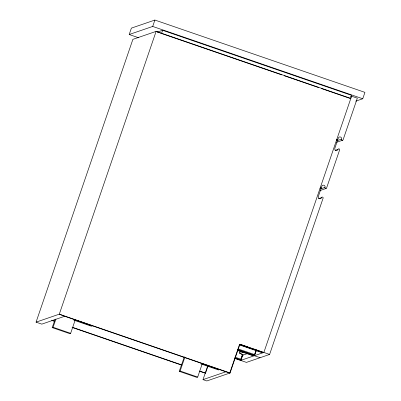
<?xml version="1.0" encoding="UTF-8"?>
<svg xmlns="http://www.w3.org/2000/svg" width="401" height="401" viewBox="0 0 401 401"><rect width="100%" height="100%" fill="white"/><g stroke="black" fill="none" stroke-linecap="round" stroke-linejoin="round"><path stroke-width="0.6" d="M138.661 37.774L129.192 34.511L131.383 28.12L154.896 20.05L364.935 92.37L362.745 98.761L355.692 101.182M239.372 344.92L229.728 373.095L64.696 316.274L41.809 324.128L36.065 322.148L132.886 39.358L156.114 31.383L350.83 98.425M129.192 34.511L152.706 26.441L154.896 20.05M75.092 320.324L70.641 333.326L69.744 333.632L52.19 327.592L55.148 319.412M52.19 327.592L53.082 327.281L55.919 319.006M161.488 33.569L162.611 30.286L351.582 95.348L350.459 98.636M202.139 364.063L197.688 377.07L196.791 377.376L179.232 371.331L184.36 356.825M179.232 371.331L180.129 371.025L184.786 357.426M320.088 188.219L321.046 188.545L318.314 196.535A1.689 1.689 71.1 0 0 319.361 198.68A1.689 1.689 71.1 0 0 321.507 197.633A0.847 0.842 0 0 1 322.579 197.112A0.847 0.842 0 0 1 323.101 198.184L269.602 354.439L239.918 344.218L230.069 372.975L206.841 380.95L203.011 379.632L207.633 366.133M199.287 371.206L205.543 373.12L207.964 366.058M239.648 352.71L240.184 351.151M240.354 351.331L239.643 353.406L242.515 354.399L240.876 359.191L239.808 359.557L235.071 357.928M240.831 359.842L242.51 355.101M243.001 354.394L240.971 360.319L235.066 358.283M254.389 355.186L255.808 351.045M256.209 350.384L254.339 355.727L260.124 357.692M256.154 350.925L254.53 355.662L237.397 349.762M336.599 140.064L337.787 139.658L338.334 138.059A1.689 1.689 71.1 0 1 340.474 137.012A1.689 1.689 71.1 0 1 341.527 139.157A0.847 0.842 0 0 0 342.048 140.23A0.847 0.842 0 0 0 343.121 139.708L357.346 98.17L351.597 96.19L263.858 352.459L240.63 360.434L234.72 358.399M320.083 188.315L321.266 187.909L321.813 186.31A1.689 1.689 71.1 0 1 323.958 185.262A1.689 1.689 71.1 0 1 325.005 187.407A0.847 0.842 0 0 0 325.527 188.48A0.847 0.842 0 0 0 326.604 187.959L339.622 149.934A0.847 0.842 0 0 0 339.096 148.861A0.847 0.842 0 0 0 338.023 149.383A1.689 1.689 71.1 0 1 335.883 150.43A1.689 1.689 71.1 0 1 334.83 148.285L337.567 140.295L336.609 139.964M157.327 32.095L162.611 30.286M350.414 96.596L351.597 96.19M336.785 140.786L341.527 139.157M336.564 142.295L342.695 140.195M335.061 150.4L338.023 149.383M320.86 188.831L325.005 187.407M320.043 190.545L326.173 188.445M318.544 198.65L321.507 197.633M36.065 322.148L59.293 314.173L230.069 372.975M239.918 344.218L239.572 344.334L263.512 352.579M239.753 353.592L243.778 352.208M241.848 354.629L242.515 354.399M247.898 353.426L242.896 355.146L241.713 354.74M262.003 351.938L260.936 352.304L239.638 344.97M253.342 355.131L252.274 355.497L237.482 350.404M269.602 354.439L246.435 362.394L240.685 360.414M203.011 379.632L225.898 371.777M152.706 26.441L362.745 98.761M162.109 33.684L281.773 74.882M284.144 75.699L318.499 87.528M321.462 88.551L350.489 98.546M336.83 139.327L337.787 139.658M320.309 187.578L321.266 187.909M240.705 344.604L247.211 346.845M253.723 349.086L259.046 350.92M239.537 344.559L263.171 352.695M238.189 348.945L254.75 354.644L253.683 355.01L237.713 349.512M237.958 349.832L244.465 352.073M237.643 350.083L254.189 355.777M242.169 354.735L243.126 355.065M234.956 357.156L240.876 359.191M51.724 320.158L54.681 321.181M72.431 327.291L181.879 364.975M199.628 371.085L205.543 373.12M51.97 320.484L54.336 321.296M72.085 327.406L181.538 365.09M53.082 327.281L70.641 333.326M180.129 371.025L197.688 377.07M161.518 33.478L156.114 31.383L59.293 314.173L64.696 316.274M74.746 319.843L73.849 320.153L91.408 326.198L92.305 325.888L74.746 319.843M201.793 363.587L200.896 363.897L218.455 369.938L219.352 369.632L201.793 363.587"/></g></svg>
